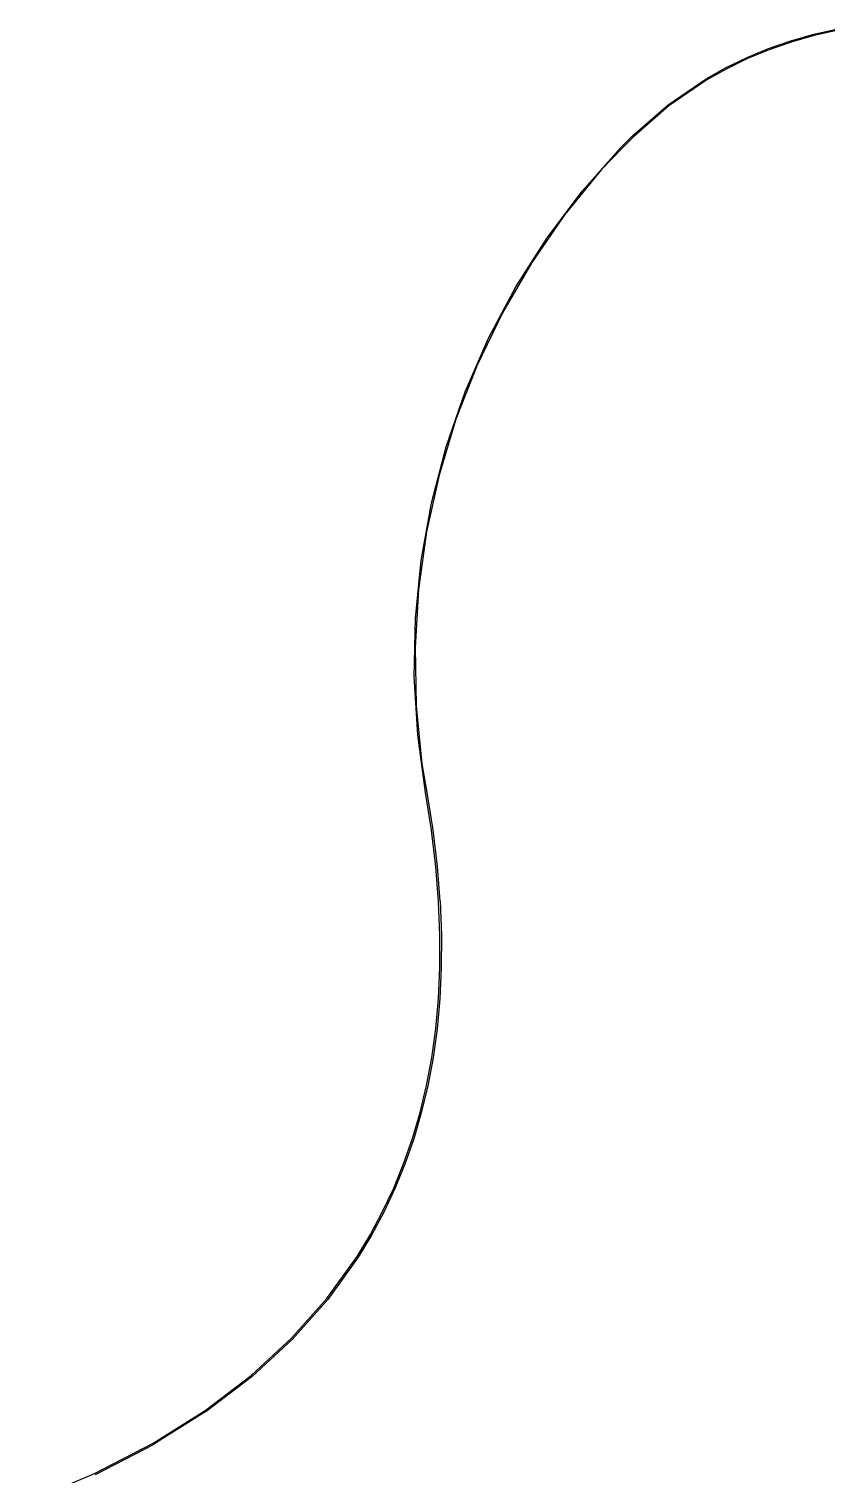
# Model space of a CAD drawing. Extents: x 127.9 to 152, y -99.3 to -77.5.
# Drawn here: x 131.65 to 137.53, y -88.38 to -77.72 of the extents above; entities that cross this region are included whole.
import ezdxf

# ---------------------------------------------------------------- set-up
doc = ezdxf.new("R2010")
doc.units = 0
doc.layers.add('BLACK', color=7, linetype='CONTINUOUS')

msp = doc.modelspace()

# ---------------------------------------------------------------- linework, layer by layer
at = {"layer": 'BLACK', "linetype": 'CONTINUOUS'}
for p, q in [((137.272471, -77.811356), (137.443389, -77.762938)), ((137.445989, -77.772595), (137.275334, -77.820939)), ((137.443389, -77.762938), (137.443533, -77.762926)), ((137.443533, -77.762926), (137.443664, -77.762869)), ((137.443664, -77.762869), (137.619612, -77.723662)), ((137.621652, -77.733452), (137.445989, -77.772595)), ((136.949782, -77.933946), (137.108408, -77.868274)), ((137.1121, -77.877569), (136.953741, -77.94313)), ((137.108408, -77.868274), (137.108554, -77.868244)), ((137.108554, -77.868244), (137.108682, -77.86817)), ((137.108682, -77.86817), (137.272196, -77.811443)), ((137.275334, -77.820939), (137.1121, -77.877569)), ((137.272196, -77.811443), (137.272339, -77.811423)), ((137.272339, -77.811423), (137.272471, -77.811356)), ((136.649008, -78.090972), (136.796725, -78.008187)), ((136.801481, -78.016984), (136.65409, -78.099587)), ((136.796725, -78.008187), (136.796867, -78.00814)), ((136.796867, -78.00814), (136.796987, -78.00805)), ((136.796987, -78.00805), (136.949513, -77.934067)), ((136.953741, -77.94313), (136.801481, -78.016984)), ((136.949513, -77.934067), (136.949657, -77.934029)), ((136.949657, -77.934029), (136.949782, -77.933946)), ((136.367927, -78.28295), (136.648632, -78.091205)), ((136.65409, -78.099587), (136.373803, -78.291046)), ((136.648632, -78.091205), (136.648838, -78.091117)), ((136.648838, -78.091117), (136.649008, -78.090972)), ((136.10449, -78.511605), (136.367469, -78.283304)), ((136.373803, -78.291046), (136.111184, -78.519037)), ((136.367469, -78.283304), (136.367721, -78.283159)), ((136.367721, -78.283159), (136.367927, -78.28295)), ((136.018259, -78.598595), (136.104217, -78.511861)), ((136.111184, -78.519037), (136.025361, -78.605635)), ((136.104217, -78.511861), (136.104373, -78.511755)), ((136.104373, -78.511755), (136.10449, -78.511605)), ((135.733872, -78.920747), (136.018187, -78.598656)), ((136.02533, -78.605655), (135.877205, -78.760739)), ((136.018187, -78.598656), (136.018193, -78.598662)), ((136.018193, -78.598662), (136.018226, -78.598643)), ((136.018226, -78.598643), (136.018259, -78.598595)), ((136.025361, -78.605635), (136.02533, -78.605655)), ((135.877205, -78.760739), (135.605959, -79.093331)), ((135.47554, -79.264029), (135.733872, -78.920747)), ((135.605959, -79.093331), (135.361475, -79.446062)), ((135.244766, -79.626411), (135.47554, -79.264029)), ((135.361475, -79.446062), (135.145243, -79.816785)), ((135.042954, -80.005686), (135.244766, -79.626411)), ((135.145243, -79.816785), (134.95858, -80.203241)), ((134.871333, -80.399544), (135.042954, -80.005686)), ((134.95858, -80.203241), (134.802623, -80.603077)), ((134.73095, -80.805586), (134.871333, -80.399544)), ((134.802623, -80.603077), (134.67832, -81.013858)), ((134.622658, -81.221339), (134.73095, -80.805586)), ((134.67832, -81.013858), (134.586431, -81.433081)), ((134.547118, -81.644271), (134.622658, -81.221339)), ((134.586431, -81.433081), (134.527514, -81.858193)), ((134.50479, -82.071806), (134.547118, -81.644271)), ((134.527514, -81.858193), (134.501927, -82.286605)), ((134.495931, -82.50134), (134.50479, -82.071806)), ((134.501927, -82.286605), (134.509828, -82.715708)), ((134.520595, -82.930256), (134.495931, -82.50134)), ((134.509828, -82.715708), (134.551167, -83.142888)), ((134.578618, -83.355837), (134.520595, -82.930256)), ((134.551167, -83.142888), (134.588481, -83.354207)), ((134.578618, -83.355855), (134.578618, -83.355837)), ((134.622303, -83.632391), (134.578618, -83.355855)), ((134.588481, -83.354207), (134.588476, -83.354241)), ((134.588476, -83.354241), (134.588496, -83.354295)), ((134.588496, -83.354295), (134.632193, -83.630905)), ((134.654667, -83.902249), (134.622303, -83.632391)), ((134.632193, -83.630905), (134.632189, -83.631001)), ((134.632189, -83.631001), (134.632218, -83.63109)), ((134.632218, -83.63109), (134.664609, -83.901172)), ((134.675293, -84.158175), (134.654667, -83.902249)), ((134.664609, -83.901172), (134.664601, -83.901269)), ((134.664601, -83.901269), (134.664629, -83.901366)), ((134.664629, -83.901366), (134.685269, -84.157469)), ((134.685257, -84.407907), (134.675293, -84.158175)), ((134.685269, -84.157469), (134.685256, -84.157572)), ((134.685256, -84.157572), (134.685281, -84.157672)), ((134.685281, -84.157672), (134.695254, -84.407616)), ((134.684719, -84.645116), (134.685257, -84.407907)), ((134.695258, -84.407826), (134.694719, -84.645255)), ((134.695254, -84.407616), (134.695237, -84.407721)), ((134.695237, -84.407721), (134.695258, -84.407826)), ((134.674077, -84.876504), (134.684719, -84.645116)), ((134.694714, -84.645474), (134.684063, -84.877065)), ((134.694719, -84.645255), (134.694697, -84.645363)), ((134.694697, -84.645363), (134.694714, -84.645474)), ((134.653943, -85.096757), (134.674077, -84.876504)), ((134.684047, -84.877291), (134.66389, -85.097798)), ((134.684063, -84.877065), (134.684035, -84.877177)), ((134.684035, -84.877177), (134.684047, -84.877291)), ((134.624174, -85.311489), (134.653943, -85.096757)), ((134.663864, -85.098029), (134.634065, -85.312972)), ((134.66389, -85.097798), (134.663856, -85.097909)), ((134.663856, -85.097909), (134.663864, -85.098029)), ((134.585665, -85.516479), (134.624174, -85.311489)), ((134.634026, -85.313208), (134.595469, -85.518455)), ((134.634065, -85.312972), (134.634024, -85.313087)), ((134.634024, -85.313087), (134.634026, -85.313208)), ((134.537901, -85.716154), (134.585665, -85.516479)), ((134.595418, -85.518695), (134.5476, -85.718596)), ((134.595422, -85.518569), (134.595418, -85.518695)), ((134.595469, -85.518455), (134.595422, -85.518569)), ((134.481868, -85.907435), (134.537901, -85.716154)), ((134.547535, -85.718838), (134.491429, -85.910369)), ((134.547546, -85.718712), (134.547535, -85.718838)), ((134.5476, -85.718596), (134.547546, -85.718712)), ((134.416881, -86.093534), (134.481868, -85.907435)), ((134.491352, -85.910611), (134.426275, -86.096963)), ((134.49137, -85.910481), (134.491352, -85.910611)), ((134.491429, -85.910369), (134.49137, -85.910481)), ((134.343788, -86.272518), (134.416881, -86.093534)), ((134.426184, -86.097205), (134.352997, -86.276419)), ((134.426209, -86.097074), (134.426184, -86.097205)), ((134.426275, -86.096963), (134.426209, -86.097074)), ((134.26194, -86.446426), (134.343788, -86.272518)), ((134.352892, -86.276658), (134.270931, -86.450807)), ((134.352923, -86.276529), (134.352892, -86.276658)), ((134.352997, -86.276419), (134.352923, -86.276529)), ((134.171868, -86.614333), (134.26194, -86.446426)), ((134.270813, -86.451041), (134.180622, -86.61917)), ((134.270851, -86.450914), (134.270813, -86.451041)), ((134.270931, -86.450807), (134.270851, -86.450914)), ((134.073176, -86.777165), (134.171868, -86.614333)), ((134.180492, -86.619398), (134.081626, -86.782519)), ((134.180537, -86.619272), (134.180492, -86.619398)), ((134.180622, -86.61917), (134.180537, -86.619272)), ((133.849746, -87.087938), (134.073176, -86.777165)), ((134.08141, -86.782846), (133.857717, -87.093984)), ((134.081492, -86.782665), (134.08141, -86.782846)), ((134.081626, -86.782519), (134.081492, -86.782665)), ((133.590276, -87.380134), (133.849746, -87.087938)), ((133.857396, -87.094385), (133.597588, -87.386962)), ((133.857526, -87.094161), (133.857396, -87.094385)), ((133.857717, -87.093984), (133.857526, -87.094161)), ((133.292519, -87.654887), (133.590276, -87.380134)), ((133.59724, -87.387317), (133.29913, -87.662396)), ((133.597388, -87.387113), (133.59724, -87.387317)), ((133.597588, -87.386962), (133.597388, -87.387113)), ((132.953642, -87.912744), (133.292519, -87.654887)), ((133.298766, -87.6627), (132.959522, -87.920837)), ((133.298923, -87.662522), (133.298766, -87.6627)), ((133.29913, -87.662396), (133.298923, -87.662522)), ((132.570214, -88.153754), (132.953642, -87.912744)), ((132.959155, -87.921091), (132.575355, -88.162334)), ((132.959318, -87.920936), (132.959155, -87.921091)), ((132.959522, -87.920837), (132.959318, -87.920936)), ((132.138273, -88.377474), (132.570214, -88.153754)), ((132.574993, -88.162541), (132.142703, -88.386443)), ((132.575157, -88.162409), (132.574993, -88.162541)), ((132.575355, -88.162334), (132.575157, -88.162409)), ((131.653365, -88.583001), (132.138273, -88.377474))]:
    msp.add_line(p, q, dxfattribs=at)

doc.saveas('drawing.dxf')
